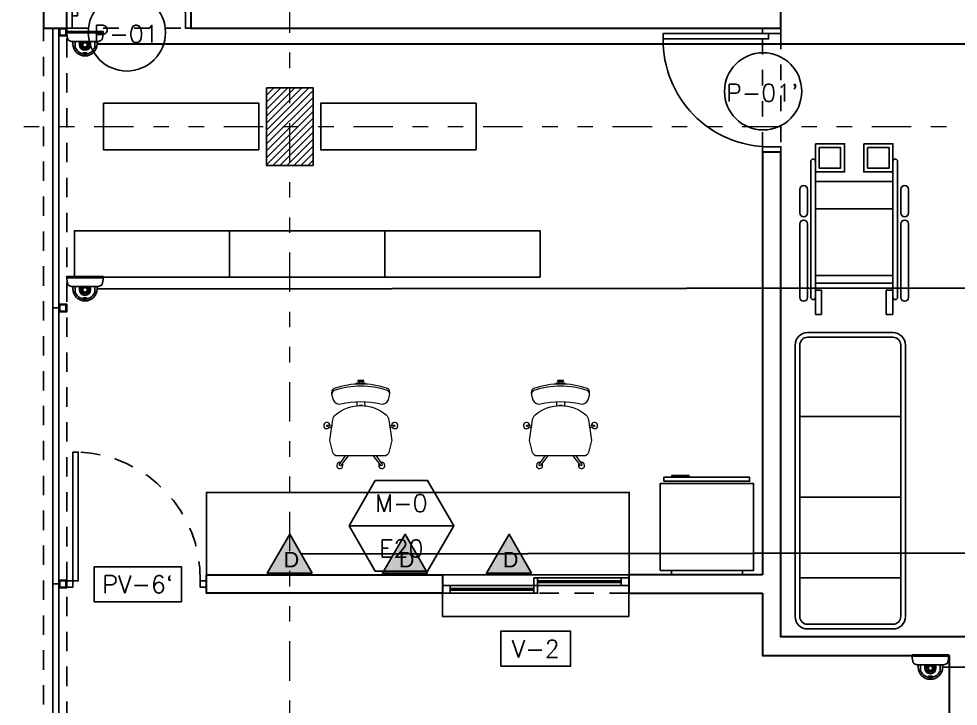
# Model space of a CAD drawing. Header units: millimetres. Extents: x 2056 to 4470, y 1400 to 3101.
# Drawn here: x 2092 to 2098.05, y 1519.08 to 1523.51 of the extents above; entities that cross this region are included whole.
import ezdxf
from ezdxf.enums import TextEntityAlignment as Align

# ---------------------------------------------------------------- set-up
doc = ezdxf.new("R2010")
doc.units = ezdxf.units.MM
for name, pattern in [('DASHED', [0.75, 0.5, -0.25]), ('DIVIDE', [31.75, 12.7, -6.35, 0, -6.35, 0, -6.35]), ('HIDDEN2', [0.1875, 0.125, -0.0625])]:
    doc.linetypes.add(name, pattern=pattern)
for name, color, linetype in [('0-PROYECCION', 8, 'HIDDEN2'), ('A-ANNO-DIMS-GRID', 195, 'Continuous'), ('A-ANNO-DOOR', 134, 'Continuous'), ('A-ANNO-FURN', 124, 'Continuous'), ('A-ANNO-GLAZ', 124, 'Continuous'), ('A-COLS', 6, 'Continuous'), ('A-COLS-HTCH', 8, 'Continuous'), ('A-DOOR', 154, 'Continuous'), ('A-FURN', 252, 'Continuous'), ('A-GRID-COLS', 75, 'DIVIDE'), ('AreasTrabajo', 90, 'Continuous'), ('Cableado', 134, 'Continuous'), ('Camara', 11, 'Continuous')]:
    doc.layers.add(name, color=color, linetype=linetype)
doc.layers.add('A-WALL', color=16, linetype='Continuous', lineweight=30)
doc.layers.add('PL MUEBLES', color=251, linetype='Continuous', lineweight=13)
doc.styles.add('NUEVO', font='SIMPLEX')
doc.styles.get("Standard").update_dxf_attribs({"font": 'arial.ttf'})

# ---------------------------------------------------------------- blocks, each defined once
blk = doc.blocks.new('NEVERA')
for points in [[(-0.7528, 0.3466), (-0.7845, 0.3466), (-0.7845, -0.3434), (-0.7528, -0.3434)], [(-0.0331, 0.3766), (-0.7348, 0.3766), (-0.7348, -0.3734), (-0.0331, -0.3734)]]:
    blk.add_lwpolyline(points, close=True)
for points in [[(-0.7845, 0.2831), (-0.8002, 0.2831), (-0.8002, 0.1455), (-0.7845, 0.1455)], [(-0.0331, 0.2851), (0, 0.2851), (0, -0.2851), (-0.0331, -0.2851)]]:
    blk.add_lwpolyline(points)
blk = doc.blocks.new('Solo silla')
at = {"layer": 'PL MUEBLES'}
for p, q in [((7.4786, -3.2561), (7.4706, -3.245)), ((7.2698, -3.3035), (7.2756, -3.3116)), ((7.286, -3.2918), (7.2919, -3.2999)), ((7.3351, -3.4197), (7.3501, -3.4406)), ((7.3756, -3.3905), (7.3907, -3.4113)), ((7.175, -3.475), (7.167, -3.4639))]:
    blk.add_line(p, q, dxfattribs=at)
for points in [[(7.4706, -3.245, 0.305391), (7.4444, -3.2353, 0.166603), (7.1661, -3.436, 0.305391), (7.167, -3.4639, 0.337069)], [(7.5983, -3.4249), (7.6183, -3.3988, -0.050031), (7.6264, -3.4047), (7.6063, -3.4336)], [(7.6401, -3.6306), (7.7065, -3.6542, -0.050031), (7.7033, -3.6637), (7.6265, -3.6404)], [(7.3031, -3.6522), (7.2694, -3.6621, -0.050031), (7.2664, -3.6526), (7.2974, -3.6418)], [(7.493, -3.7367), (7.4908, -3.8169, -0.050031), (7.4808, -3.8169), (7.4794, -3.7465)]]:
    blk.add_lwpolyline(points, format="xyb", dxfattribs=at)
for points in [[(7.4675, -3.3408, 0.405522), (7.4915, -3.2905), (7.482, -3.2627, 0.389037), (7.4524, -3.2464, 0.166603), (7.1741, -3.4471, 0.389037), (7.1802, -3.4803), (7.2037, -3.498, 0.405522), (7.259, -3.4912, -0.108892)], [(7.2775, -3.6054, -0.185674), (7.2727, -3.5698, -0.371905), (7.5377, -3.3787, -0.185674), (7.57, -3.3944), (7.6635, -3.4905), (7.693, -3.5645, -0.344151), (7.6827, -3.5999), (7.4368, -3.7772, -0.344151), (7.3999, -3.7758), (7.3391, -3.7244)]]:
    blk.add_lwpolyline(points, format="xyb", close=True, dxfattribs=at)
blk.add_lwpolyline([(7.2587, -3.3053), (7.2617, -3.3094), (7.2941, -3.286), (7.2912, -3.2819)], close=True, dxfattribs=at)
blk.add_lwpolyline([(7.2686, -3.3275), (7.2635, -3.3204), (7.304, -3.2911), (7.3092, -3.2983)], dxfattribs=at)
for centre, radius, start, end in [((7.6225, -3.4016), 0.02, 249.81583, 217.77254), ((7.4867, -3.5872), 0.2, 122.9282, 128.66017), ((7.2677, -3.6575), 0.02, 33.81583, 1.77254), ((7.7051, -3.659), 0.02, 177.81583, 145.77254), ((7.4858, -3.8172), 0.02, 105.81583, 73.77254)]:
    blk.add_arc(centre, radius, start, end, dxfattribs=at)
blk = doc.blocks.new('CAMIL')
for p, q in [((-0.08, 0.355), (-1.83, 0.355)), ((-0.08, 0.325), (-1.83, 0.325)), ((-1.37, -0.325), (-1.37, 0.325)), ((-0.85, -0.325), (-0.85, 0.325)), ((-0.33, -0.325), (-0.33, 0.325)), ((-1.91, -0.275), (-1.91, 0.275)), ((-1.88, -0.275), (-1.88, 0.275)), ((-0.03, -0.275), (-0.03, 0.275)), ((0, -0.275), (0, 0.275)), ((-0.08, -0.325), (-1.83, -0.325)), ((-0.08, -0.355), (-1.83, -0.355))]:
    blk.add_line(p, q)
for centre, radius, start, end in [((-1.83, 0.275), 0.08, 90, 180), ((-1.83, 0.275), 0.05, 90, 180), ((-0.08, 0.275), 0.08, 0, 90), ((-0.08, 0.275), 0.05, 0, 90), ((-1.83, -0.275), 0.08, 180, 270), ((-1.83, -0.275), 0.05, 180, 270), ((-0.08, -0.275), 0.05, 270, 0), ((-0.08, -0.275), 0.08, 270, 0)]:
    blk.add_arc(centre, radius, start, end)
blk = doc.blocks.new('SILLARU')
for p, q in [((-0.2523, 0.0013), (-0.2523, -0.1094)), ((-0.2119, 0.0013), (-0.2523, 0.0013)), ((-0.2119, 0.0013), (-0.2119, -0.1552)), ((0.2044, 0.0013), (0.2044, -0.1552)), ((0.2477, 0.0013), (0.2044, 0.0013)), ((0.2477, 0.0013), (0.2477, -0.1094)), ((-0.3523, -0.1085), (-0.3523, -0.5814)), ((-0.3023, -0.1085), (-0.3023, -0.5814)), ((-0.2823, -0.1094), (-0.2823, -0.9851)), ((-0.2523, -0.1094), (-0.2523, -0.8551)), ((0.2477, -0.1094), (0.2477, -0.8551)), ((0.2777, -0.1094), (0.2777, -0.9851)), ((0.2977, -0.1085), (0.2977, -0.5814)), ((0.3477, -0.1085), (0.3477, -0.5814)), ((-0.2119, -0.1552), (-0.2523, -0.1552)), ((-0.2523, -0.1729), (-0.2523, -0.8551)), ((0.2477, -0.1552), (0.2044, -0.1552)), ((0.2477, -0.1729), (0.2477, -0.8551)), ((0.2477, -0.201), (-0.2523, -0.201)), ((0.2477, -0.25), (-0.2523, -0.25)), ((-0.3523, -0.653), (-0.3523, -0.8039)), ((-0.3023, -0.653), (-0.3023, -0.8039)), ((0.2977, -0.653), (0.2977, -0.8039)), ((0.3477, -0.653), (0.3477, -0.8039)), ((0.2477, -0.68), (-0.2523, -0.68)), ((0.2477, -0.8551), (-0.2523, -0.8551)), ((-0.2523, -0.8551), (-0.2523, -0.9851)), ((0.2477, -0.8551), (0.2477, -0.9851))]:
    blk.add_line(p, q)
for points in [[(-0.2523, -1.0987), (-0.2523, -0.9166), (-0.0644, -0.9166), (-0.0644, -1.0987)], [(-0.2273, -1.0737), (-0.2273, -0.9416), (-0.0894, -0.9416), (-0.0894, -1.0737)], [(0.0597, -1.0987), (0.0597, -0.9166), (0.2477, -0.9166), (0.2477, -1.0987)], [(0.0847, -1.0737), (0.0847, -0.9416), (0.2227, -0.9416), (0.2227, -1.0737)]]:
    blk.add_lwpolyline(points, close=True)
for centre, radius, start, end in [((-0.3273, -0.1085), 0.025, 0, 180), ((-0.2673, -0.1094), 0.015, 0, 180), ((0.2627, -0.1094), 0.015, 0, 180), ((0.3227, -0.1085), 0.025, 0, 180), ((-0.3273, -0.5814), 0.025, 180, 0), ((0.3227, -0.5814), 0.025, 180, 0), ((-0.3273, -0.653), 0.025, 0, 180), ((0.3227, -0.653), 0.025, 0, 180), ((-0.3273, -0.8039), 0.025, 180, 0), ((0.3227, -0.8039), 0.025, 180, 0), ((-0.2673, -0.9851), 0.015, 180, 0), ((0.2627, -0.9851), 0.015, 180, 0)]:
    blk.add_arc(centre, radius, start, end)
blk = doc.blocks.new('PUERTA80 CM-PL')
at = {"color": 251, "linetype": 'DASHED', "ltscale": 0.2}
for p, q in [((-0.035, -0.015), (-0.765, -0.015)), ((-0.07, -0.135), (-0.765, -0.135))]:
    blk.add_line(p, q, dxfattribs=at)
for points in [[(-0.8, -0.135), (-0.765, -0.135), (-0.765, -0.015), (-0.8, -0.015), (-0.8, -0.135)], [(0, -0.135), (-0.035, -0.135), (-0.035, -0.015), (0, -0.015), (0, -0.135)], [(-0.035, -0.7742), (-0.07, -0.7742), (-0.07, -0.095), (-0.035, -0.095), (-0.035, -0.7742)]]:
    blk.add_lwpolyline(points)
blk.add_arc((-0.0787, -0.0879), 0.6863, 180.5944, 270.72654)
blk = doc.blocks.new('PUERTA 90 VIDRIO')
for points in [[(0.035, 0.87), (0.07, 0.87), (0.07, 0.04), (0.035, 0.04), (0.035, 0.87)], [(-0.005, 0.04), (0.035, 0.04), (0.035, 0), (-0.005, 0), (-0.005, 0.04)], [(0.895, 0.04), (0.855, 0.04), (0.855, 0), (0.895, 0), (0.895, 0.04)]]:
    blk.add_lwpolyline(points)
at = {"color": 251, "linetype": 'HIDDEN2'}
blk.add_arc((0.0416, 0.0569), 0.8135, 358.80958, 88.10617, dxfattribs=at)
blk = doc.blocks.new('EJES 1 PISO')
at = {"layer": 'A-COLS-HTCH'}
h = blk.add_hatch(dxfattribs=at)
h.set_pattern_fill('ANSI31', color=256, scale=0.01, style=0)
h.set_pattern_definition([(45, (-989048.451113, -1733137.360336), (-0.02245064030267, 0.02245064030267), [])])
h.paths.add_polyline_path([(-0.15, 8.831), (0.15, 8.831), (0.15, 8.331), (-0.15, 8.331)])
at = {"layer": 'A-COLS'}
blk.add_lwpolyline([(-0.15, 8.831), (0.15, 8.831), (0.15, 8.331), (-0.15, 8.331)], close=True, dxfattribs=at)
at = {"layer": 'A-GRID-COLS', "lineweight": 9, "ltscale": 0.02}
blk.add_line((0, 0), (0, 37.0562), dxfattribs=at)
blk.add_lwpolyline([(-3.765, 8.581), (21.4328, 8.581)], dxfattribs=at)
blk = doc.blocks.new('N-PUE')
blk.add_circle((0, 0), 0.003317)
at = {"style": 'NUEVO'}
blk.add_attdef('PUE', text='', height=0.0015, dxfattribs=at).set_placement((-0.000065, -0.00013), align=Align.MIDDLE)
blk = doc.blocks.new('V')
blk.add_lwpolyline([(-0.003, -0.003), (-0.003, 0), (0.003, 0), (0.003, -0.003)], close=True)
at = {"style": 'NUEVO', "flags": 4}
blk.add_attdef('VEN', text='', height=0.0015, dxfattribs=at).set_placement((0, -0.0015), align=Align.MIDDLE)
blk = doc.blocks.new('#MUEBLE-#PLANO')
blk.add_line((-0.0045, 0), (0.0045, 0))
at = {"color": 8}
blk.add_lwpolyline([(-0.0045, 0), (-0.00225, -0.003897), (0.00225, -0.003897), (0.0045, 0), (0.00225, 0.003897), (-0.00225, 0.003897)], close=True, dxfattribs=at)
at = {"style": 'NUEVO', "flags": 4}
for tag, p in [('M', (0, 0.001949)), ('PLANO', (0, -0.001949))]:
    blk.add_attdef(tag, text='', height=0.0015, dxfattribs=at).set_placement(p, align=Align.MIDDLE)
blk = doc.blocks.new('P-V')
blk.add_lwpolyline([(-0.00375, -0.003), (-0.00375, 0), (0.00375, 0), (0.00375, -0.003)], close=True)
at = {"style": 'NUEVO', "flags": 4}
blk.add_attdef('PV', text='', height=0.0015, dxfattribs=at).set_placement((0, -0.0015), align=Align.MIDDLE_CENTER)
blk = doc.blocks.new('Toma Doble')
at = {"layer": 'AreasTrabajo'}
h = blk.add_hatch(color=256, dxfattribs=at)
h.dxf.hatch_style = 1
h.paths.add_polyline_path([(0, 0.1677), (-0.1453, -0.0839), (0.1453, -0.0839)])
blk.add_lwpolyline([(0.1453, -0.0839), (0, 0.1677), (-0.1453, -0.0839)], close=True, dxfattribs=at)
at = {"layer": 'AreasTrabajo', "color": 7, "true_color": 0xffffff, "insert": (-0.0399, 0.0536), "char_height": 0.1, "attachment_point": 1}
blk.add_mtext_dynamic_manual_height_columns('D', width=0.2, gutter_width=12.5, heights=[0], dxfattribs=at)
blk = doc.blocks.new('*U1648')
at = {"layer": 'Camara'}
for points in [[(-0.0297, 0.0145), (-0.0298, 0.016), (0.0293, 0.016), (0.0292, 0.0145)], [(0.0292, 0.0145), (0.0292, 0.0143), (-0.0297, 0.0143), (-0.0297, 0.0145)]]:
    blk.add_lwpolyline(points, close=True, dxfattribs=at)
for points in [[(-0.0297, 0.0139, 0.072126), (-0.0279, 0.0033, 0.171597), (-0.0271, 0.0023, 0.084432), (-0.022, 0.0001, 0.060784), (-0.0216, 0), (0.021, 0, 0.060784), (0.0215, 0.0001, 0.084432), (0.0266, 0.0023, 0.171597), (0.0274, 0.0033, 0.072126), (0.0292, 0.0139)], [(-0.0199, 0), (-0.0199, -0.0037, 1), (0.0194, -0.0037), (0.0194, 0)], [(-0.015, -0.011, 0.641525), (0.0145, -0.011), (0.0155, -0.0107), (0.0155, 0), (0.0087, 0), (0.0087, -0.0054, -1), (-0.0092, -0.0054), (-0.0092, 0), (-0.016, 0), (-0.016, -0.0107)], [(-0.0067, 0), (-0.0067, -0.0054, 1), (0.0062, -0.0054), (0.0062, 0), (0.0058, 0), (0.0058, -0.0054, -1), (-0.0063, -0.0054), (-0.0063, 0)], [(0.0029, -0.0006), (0.0029, -0.0008, -0.541232), (0.0027, -0.0009, 0.302819), (-0.0033, -0.0009, -0.541232), (-0.0034, -0.0008), (-0.0034, -0.0006, 3.288548)], [(0.0027, -0.0189, 1), (0.0027, -0.0184), (-0.0032, -0.0184, 1), (-0.0032, -0.0189)], [(0.0021, -0.0194, 1), (0.0021, -0.019), (-0.0026, -0.019, 1), (-0.0026, -0.0194)], [(0.0015, -0.02, 1), (0.0015, -0.0195), (-0.002, -0.0195, 1), (-0.002, -0.02)]]:
    blk.add_lwpolyline(points, format="xyb", close=True, dxfattribs=at)
blk.add_circle((-0.0003, -0.0055), 0.00358, dxfattribs=at)

msp = doc.modelspace()

# ---------------------------------------------------------------- linework, layer by layer
at = {"layer": '0-PROYECCION'}
for points in [[(2096.7917, 1516.3902), (2092.1598, 1516.3902), (2092.16, 1523.4502)], [(2096.7917, 1516.5102), (2092.3098, 1516.5102), (2092.31, 1523.4502)]]:
    msp.add_lwpolyline(points, dxfattribs=at)
at = {"layer": '0-PROYECCION', "elevation": -0.7032}
msp.add_lwpolyline([(2095.9315, 1519.8077), (2094.7315, 1519.8077), (2094.7315, 1519.9277), (2095.9315, 1519.9277)], close=True, dxfattribs=at)
at = {"layer": 'A-ANNO-GLAZ', "ltscale": 1.5}
for points in [[(2092.2198, 1516.4202), (2092.2199, 1523.4502), (2092.2599, 1523.4502), (2092.2598, 1516.4202)], [(2092.2598, 1523.4502), (2092.3098, 1523.4502), (2092.3098, 1523.4002), (2092.2598, 1523.4002)], [(2092.2648, 1523.4452), (2092.3048, 1523.4452), (2092.3048, 1523.4052), (2092.2648, 1523.4052)]]:
    msp.add_lwpolyline(points, close=True, dxfattribs=at)
for points, elevation in [([(2092.2598, 1521.6715), (2092.3098, 1521.6715), (2092.3098, 1521.6215), (2092.2598, 1521.6215)], 0), ([(2092.2648, 1521.6665), (2092.3048, 1521.6665), (2092.3048, 1521.6265), (2092.2648, 1521.6265)], 0), ([(2092.2598, 1519.8927), (2092.3098, 1519.8927), (2092.3098, 1519.8427), (2092.2598, 1519.8427)], -0.7032), ([(2092.2648, 1519.8877), (2092.3048, 1519.8877), (2092.3048, 1519.8477), (2092.2648, 1519.8477)], -0.7032), ([(2094.7315, 1519.8577), (2094.7815, 1519.8577), (2094.7815, 1519.8077), (2094.7315, 1519.8077)], -0.7032), ([(2095.319, 1519.9077), (2095.344, 1519.9077), (2095.344, 1519.8577), (2095.319, 1519.8577)], -0.7032), ([(2095.319, 1519.8577), (2095.344, 1519.8577), (2095.344, 1519.8077), (2095.319, 1519.8077)], -0.7032), ([(2095.8815, 1519.9077), (2095.9315, 1519.9077), (2095.9315, 1519.8577), (2095.8815, 1519.8577)], -0.7032)]:
    msp.add_lwpolyline(points, close=True, dxfattribs=dict(at, elevation=elevation))
for points, elevation in [([(2092.2598, 1521.6465), (2092.2198, 1521.6465)], 0), ([(2092.2598, 1519.8677), (2092.2198, 1519.8677)], -0.7032), ([(2095.319, 1519.8577), (2094.7815, 1519.8577), (2094.7815, 1519.8077), (2095.319, 1519.8077), (2095.319, 1519.8577)], -0.7032), ([(2095.8815, 1519.9077), (2095.344, 1519.9077), (2095.344, 1519.8577), (2095.8815, 1519.8577), (2095.8815, 1519.9077)], -0.7032), ([(2095.344, 1519.8873), (2095.8815, 1519.8873), (2095.8815, 1519.8773), (2095.344, 1519.8773), (2095.344, 1519.8873)], -0.7032), ([(2094.7815, 1519.8377), (2095.319, 1519.8377), (2095.319, 1519.8277), (2094.7815, 1519.8277), (2094.7815, 1519.8377)], -0.7032)]:
    msp.add_lwpolyline(points, dxfattribs=dict(at, elevation=elevation))
at = {"layer": 'A-FURN'}
for points in [[(2093.5471, 1522.6656), (2092.5471, 1522.6656), (2092.5471, 1522.9656), (2093.5471, 1522.9656)], [(2094.9471, 1522.6656), (2093.9471, 1522.6656), (2093.9471, 1522.9656), (2094.9471, 1522.9656)], [(2094.9471, 1522.6656), (2093.9471, 1522.6656), (2093.9471, 1522.9656), (2094.9471, 1522.9656)], [(2093.3598, 1521.8445), (2092.3598, 1521.8445), (2092.3598, 1522.1445), (2093.3598, 1522.1445)], [(2093.3598, 1521.8445), (2092.3598, 1521.8445), (2092.3598, 1522.1445), (2093.3598, 1522.1445)], [(2094.3598, 1521.8445), (2093.3598, 1521.8445), (2093.3598, 1522.1445), (2094.3598, 1522.1445)], [(2094.3598, 1521.8445), (2093.3598, 1521.8445), (2093.3598, 1522.1445), (2094.3598, 1522.1445)], [(2095.3598, 1521.8445), (2094.3598, 1521.8445), (2094.3598, 1522.1445), (2095.3598, 1522.1445)]]:
    msp.add_lwpolyline(points, close=True, dxfattribs=at)
at = {"layer": 'A-FURN', "elevation": -0.7032}
for points in [[(2095.9343, 1519.9277), (2093.2098, 1519.9277), (2093.2098, 1520.4577), (2095.9343, 1520.4577), (2095.9343, 1519.9277)], [(2094.7315, 1519.8077), (2094.7315, 1519.6577), (2095.9315, 1519.6577), (2095.9315, 1519.8077)]]:
    msp.add_lwpolyline(points, dxfattribs=at)
at = {"layer": 'A-WALL'}
for points in [[(2092.3099, 1524.7702), (2092.3099, 1524.7702), (2092.3099, 1524.7702), (2093.9408, 1524.7702), (2093.9408, 1523.5702), (2093.11, 1523.5702), (2093.11, 1523.4502), (2096.9117, 1523.4502), (2096.9117, 1523.5702), (2094.0608, 1523.5702), (2094.0608, 1525.4902)], [(2092.16, 1523.5702), (2092.16, 1523.4502), (2092.31, 1523.4502), (2092.31, 1523.5702), (2092.16, 1523.5702)], [(2096.7917, 1519.8077), (2096.7917, 1519.4077), (2097.9945, 1519.4077), (2097.9945, 1516.5102), (2096.7917, 1516.5102), (2096.7917, 1516.3902), (2098.1145, 1516.3902), (2098.1145, 1519.5277), (2096.9117, 1519.5277), (2096.9117, 1522.6502), (2096.7917, 1522.6502), (2096.7917, 1519.9277)]]:
    msp.add_lwpolyline(points, dxfattribs=at)
at = {"layer": 'A-WALL', "elevation": -0.7032}
msp.add_lwpolyline([(2094.7315, 1519.8077), (2093.2098, 1519.8077), (2093.2098, 1519.9277), (2094.7315, 1519.9277)], close=True, dxfattribs=at)
msp.add_lwpolyline([(2096.7917, 1519.9277), (2095.9315, 1519.9277), (2095.9315, 1519.8077), (2096.7917, 1519.8077)], dxfattribs=at)
at = {"layer": 'Cableado', "lineweight": 30}
for p, q in [((2092.5065, 1523.3495), (2106.8945, 1523.3495)), ((2092.5065, 1521.7705), (2106.8908, 1521.7877)), ((2093.8197, 1520.0629), (2106.8928, 1520.0785)), ((2097.9533, 1519.332), (2106.8937, 1519.3848))]:
    msp.add_line(p, q, dxfattribs=at)

# ---------------------------------------------------------------- block references
at = {"layer": 'A-ANNO-DIMS-GRID'}
msp.add_blockref('EJES 1 PISO', (2093.7471, 1514.2345), dxfattribs=at)
at = {"layer": 'A-ANNO-DOOR'}
ref = msp.add_blockref('N-PUE', (2092.6976, 1523.4224), dxfattribs=dict(at, xscale=75, yscale=75, zscale=75))
ref.add_attrib('PUE', 'P-01', dxfattribs={"layer": '0', "color": 0, "height": 0.1125, "style": 'NUEVO'}).set_placement((2092.6928, 1523.4126), align=Align.MIDDLE)
ref = msp.add_blockref('N-PUE', (2096.7966, 1523.0425), dxfattribs=dict(at, xscale=75, yscale=75, zscale=75))
ref.add_attrib('PUE', "P-01'", dxfattribs={"layer": '0', "color": 0, "height": 0.1125, "style": 'NUEVO'}).set_placement((2096.7917, 1523.0327), align=Align.MIDDLE)
at = {"layer": 'A-ANNO-FURN', "xscale": 75, "yscale": 75, "zscale": 75}
msp.add_blockref('#MUEBLE-#PLANO', (2094.4663, 1520.2422), dxfattribs=at).add_auto_attribs({'M': 'M-0', 'PLANO': 'E20'})
at = {"layer": 'A-ANNO-GLAZ', "ltscale": 1.5}
msp.add_blockref('PUERTA 90 VIDRIO', (2092.3148, 1519.8477, -0.7032), dxfattribs=at)
at = {"layer": 'A-ANNO-GLAZ', "xscale": 75, "yscale": 75, "zscale": 75}
msp.add_blockref('P-V', (2092.7682, 1519.9783), dxfattribs=at).add_auto_attribs({'PV': 'PV-6`'})
at = {"layer": 'A-ANNO-GLAZ'}
ref = msp.add_blockref('V', (2095.3315, 1519.5627), dxfattribs=dict(at, xscale=75, yscale=75, zscale=75))
ref.add_attrib('VEN', 'V-2', dxfattribs={"layer": '0', "color": 0, "height": 0.1125, "style": 'NUEVO', "flags": 4}).set_placement((2095.3315, 1519.4502), align=Align.MIDDLE)
at = {"layer": 'A-DOOR', "rotation": 180}
msp.add_blockref('PUERTA80 CM-PL', (2092.31, 1523.4352), dxfattribs=at)
at = {"layer": 'A-DOOR', "xscale": -1, "rotation": 270}
msp.add_blockref('PUERTA80 CM-PL', (2096.9267, 1523.4502), dxfattribs=at)
at = {"layer": 'A-FURN', "xscale": -1}
for name, p, rotation in [('SILLARU', (2097.3855, 1521.6063), 180), ('CAMIL', (2097.3581, 1519.5777), 90)]:
    msp.add_blockref(name, p, dxfattribs=dict(at, rotation=rotation))
at = {"layer": 'A-FURN', "rotation": 324.2058157565306}
for p in [(2090.2301, 1528.1061), (2091.5169, 1528.1061)]:
    msp.add_blockref('Solo silla', p, dxfattribs=at)
at = {"layer": 'A-FURN', "xscale": -0.7999999998137355, "yscale": 0.7999999998137355, "zscale": 0.8, "rotation": 90}
msp.add_blockref('NEVERA', (2096.4351, 1519.9277, -0.7032), dxfattribs=at)
at = {"layer": 'AreasTrabajo'}
for p in [(2093.7471, 1520.0209), (2094.4896, 1520.0209), (2095.1596, 1520.0209)]:
    msp.add_blockref('Toma Doble', p, dxfattribs=at)
at = {"layer": 'Camara', "xscale": 4, "yscale": 4, "zscale": 4}
for p in [(2092.4288, 1523.3643), (2092.4288, 1521.7852), (2097.8756, 1519.3468)]:
    msp.add_blockref('*U1648', p, dxfattribs=at)

doc.saveas('drawing.dxf')
